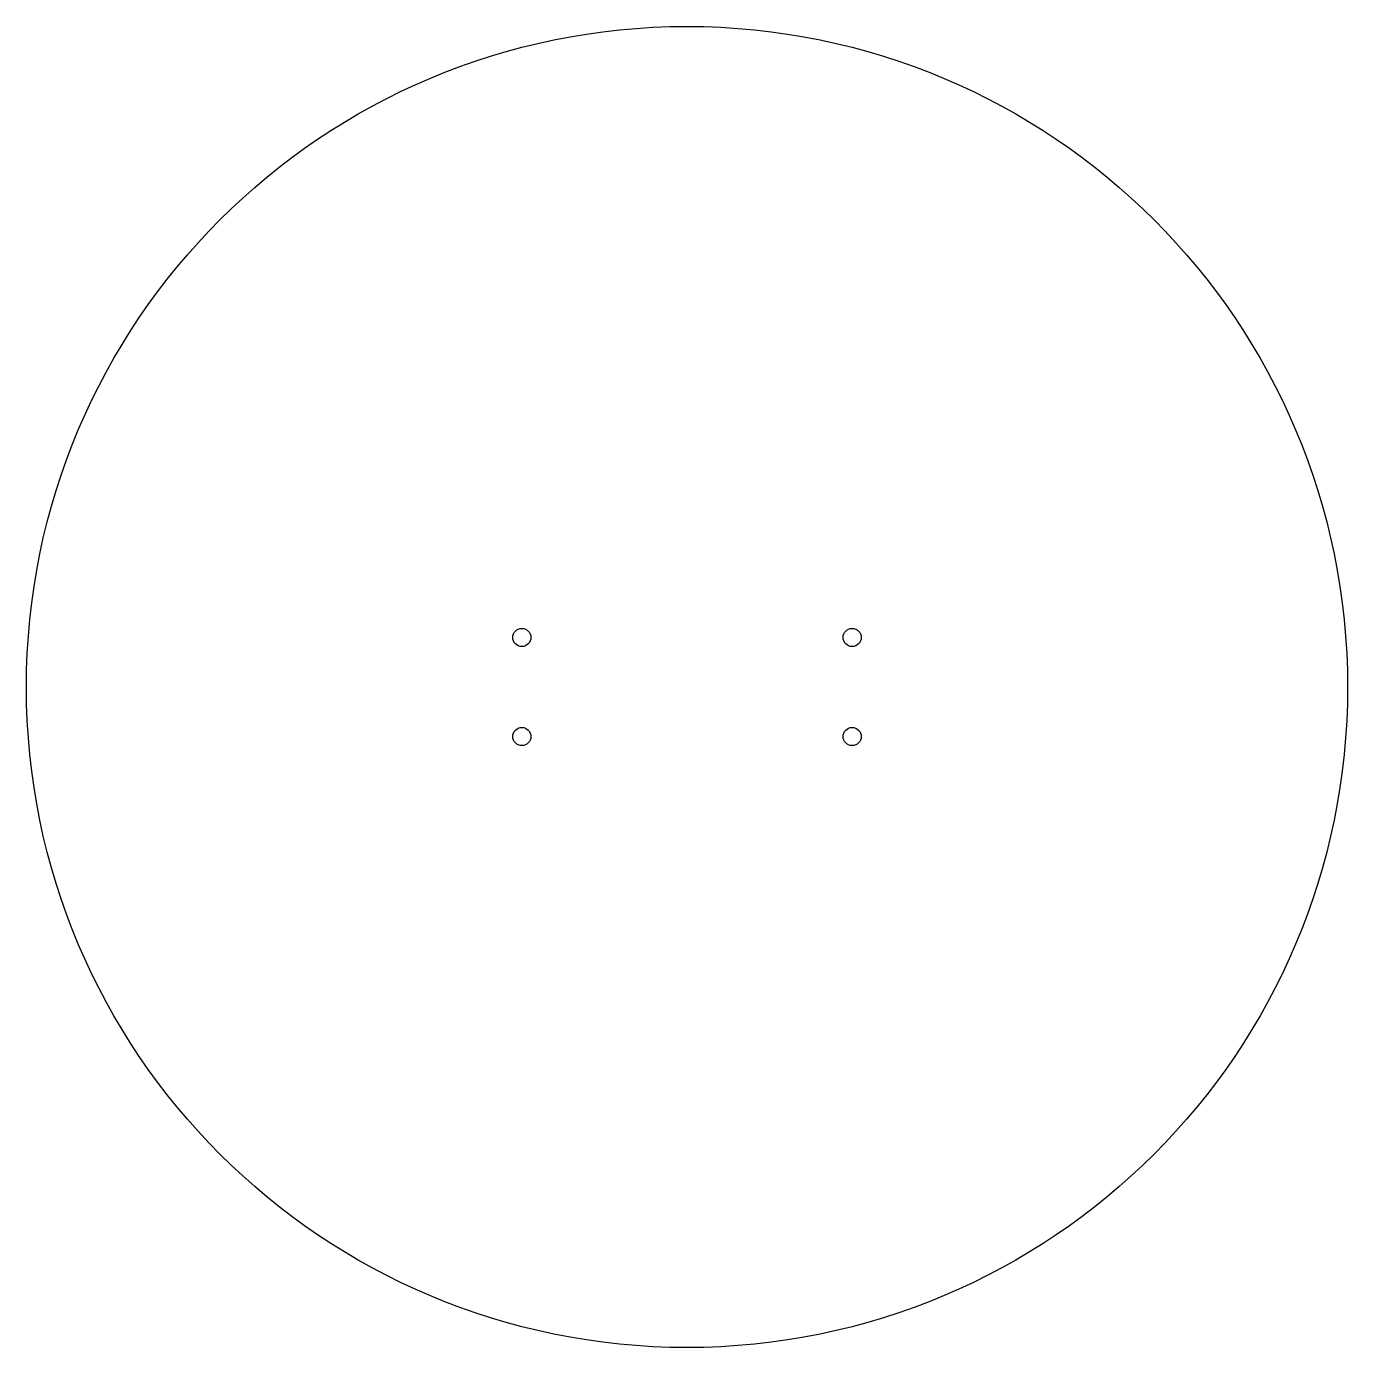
# Model space of a CAD drawing. Header units: millimetres. Extents: x 0 to 320, y 0 to 320.
import ezdxf

# ---------------------------------------------------------------- set-up
doc = ezdxf.new("R2010")
doc.units = ezdxf.units.MM

msp = doc.modelspace()

# ---------------------------------------------------------------- linework, layer by layer
for centre, radius in [((160.03, 160), 160), ((120.03, 172), 2.2), ((200.03, 172), 2.2), ((120.03, 148), 2.2), ((200.03, 148), 2.2)]:
    msp.add_circle(centre, radius)

doc.saveas('drawing.dxf')
